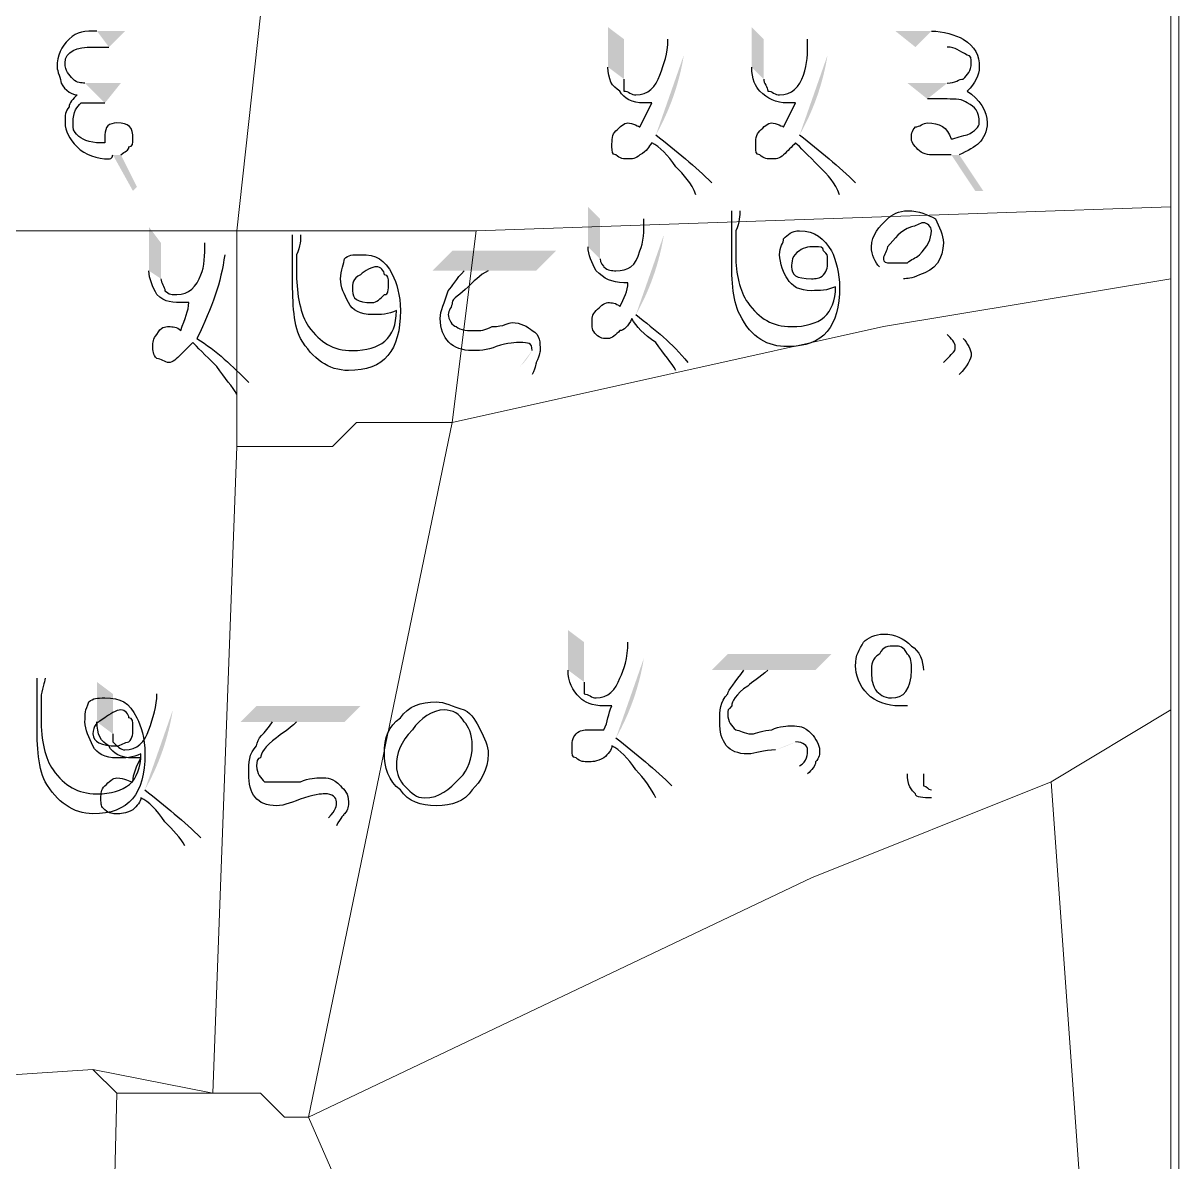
# Model space of a CAD drawing. Header units: metres. Extents: x 345912 to 349030, y 3061206 to 3061792.
# Drawn here: x 346955.16 to 346969.87, y 3061410.47 to 3061424.95 of the extents above; entities that cross this region are included whole.
import ezdxf

# ---------------------------------------------------------------- set-up
doc = ezdxf.new("R2010")
doc.units = ezdxf.units.M
doc.header["$MEASUREMENT"] = 0
doc.layers.add('PDF4_Geometry', color=7, linetype='Continuous')
doc.layers.add('PDF4_Solid Fills', color=7, linetype='Continuous')

msp = doc.modelspace()

# ---------------------------------------------------------------- hatches: boundary and pattern name
at = {"layer": 'PDF4_Solid Fills', "transparency": 33554559}
h = msp.add_hatch(color=256, dxfattribs=at)
h.paths.add_polyline_path([(346952.54669, 3061424.75004), (346952.80069, 3061424.54684)], flags=0)
h.paths.add_polyline_path([(346953.15629, 3061422.97204, 0.05915123), (346952.44509, 3061423.53084)], flags=0)
h.paths.add_polyline_path([(346953.15629, 3061422.97204), (346952.95309, 3061422.81964)], flags=0)
h.paths.add_polyline_path([(346951.83549, 3061424.39444), (346951.83549, 3061424.90244), (346951.98789, 3061424.75004), (346951.98789, 3061424.29284)], flags=0)
h.paths.add_polyline_path([(346954.37549, 3061424.75004), (346954.62949, 3061424.54684)], flags=0)
h.paths.add_polyline_path([(346954.93429, 3061422.97204), (346954.78189, 3061422.81964)], flags=0)
h.paths.add_polyline_path([(346953.66429, 3061424.39444), (346953.66429, 3061424.90244), (346953.81669, 3061424.75004), (346953.81669, 3061424.29284)], flags=0)
h.paths.add_polyline_path([(346956.25509, 3061424.64844), (346956.45829, 3061424.85164), (346956.10269, 3061424.85164)], flags=0)
h.paths.add_polyline_path([(346956.30589, 3061423.27684), (346956.55989, 3061422.81964), (346956.61069, 3061422.87044), (346956.40749, 3061423.27684)], flags=0)
h.paths.add_polyline_path([(346956.20429, 3061423.93724), (346956.40749, 3061424.19124), (346955.95029, 3061424.19124)], flags=0)
h = msp.add_hatch(color=256, dxfattribs=at)
h.paths.add_polyline_path([(346963.36707, 3061424.75004), (346963.57027, 3061424.54684)], flags=0)
h.paths.add_polyline_path([(346963.21467, 3061423.53084, 0.08894398), (346963.57027, 3061424.54684)], flags=0)
h.paths.add_polyline_path([(346963.92587, 3061422.92124), (346963.72267, 3061422.76884)], flags=0)
h.paths.add_polyline_path([(346962.60507, 3061424.39444), (346962.60507, 3061424.90244), (346962.80827, 3061424.75004), (346962.80827, 3061424.24204)], flags=0)
h.paths.add_polyline_path([(346965.14507, 3061424.75004), (346965.39907, 3061424.54684)], flags=0)
h.paths.add_polyline_path([(346965.04347, 3061423.53084, 0.08894398), (346965.39907, 3061424.54684)], flags=0)
h.paths.add_polyline_path([(346965.75467, 3061422.92124), (346965.55147, 3061422.76884)], flags=0)
h.paths.add_polyline_path([(346964.43387, 3061424.39444), (346964.43387, 3061424.90244), (346964.58627, 3061424.75004), (346964.58627, 3061424.24204)], flags=0)
h.paths.add_polyline_path([(346966.51667, 3061424.64844), (346966.26267, 3061424.85164), (346966.71987, 3061424.85164)], flags=0)
h.paths.add_polyline_path([(346967.07547, 3061423.27684), (346967.38027, 3061422.81964), (346967.27867, 3061422.81964), (346966.97387, 3061423.27684)], flags=0)
h.paths.add_polyline_path([(346966.66907, 3061423.98804), (346966.41507, 3061424.19124), (346966.92307, 3061424.19124)], flags=0)
h = msp.add_hatch(color=256, dxfattribs=at)
h.paths.add_polyline_path([(346963.06228, 3061422.46403), (346963.31628, 3061422.26083)], flags=0)
h.paths.add_polyline_path([(346962.96068, 3061421.24483, 0.08894398), (346963.31628, 3061422.26083)], flags=0)
h.paths.add_polyline_path([(346963.62108, 3061420.63523), (346963.46868, 3061420.53363)], flags=0)
h.paths.add_polyline_path([(346962.35108, 3061422.10843), (346962.35108, 3061422.61643), (346962.50348, 3061422.46403), (346962.50348, 3061421.95603)], flags=0)
h.paths.add_polyline_path([(346964.17988, 3061422.56563), (346964.28148, 3061422.56563)], flags=0)
h.paths.add_polyline_path([(346965.50068, 3061421.60043), (346965.50068, 3061421.60043)], flags=0)
h.paths.add_polyline_path([(346966.36428, 3061421.70203), (346967.12628, 3061420.94003)], flags=0)
h.paths.add_polyline_path([(346967.07548, 3061420.48283), (346966.87228, 3061420.63523)], flags=0)
h.paths.add_polyline_path([(346966.92308, 3061420.99083), (346966.05948, 3061421.85443)], flags=0)
h = msp.add_hatch(color=256, dxfattribs=at)
h.paths.add_polyline_path([(346957.47427, 3061422.15923), (346957.72827, 3061422.00683)], flags=0)
h.paths.add_polyline_path([(346958.03307, 3061420.38123), (346957.88067, 3061420.22883)], flags=0)
h.paths.add_polyline_path([(346956.76307, 3061421.80363), (346956.76307, 3061422.36243), (346956.91547, 3061422.15923), (346956.91547, 3061421.70203)], flags=0)
h.paths.add_polyline_path([(346958.59187, 3061422.26083), (346958.69347, 3061422.26083)], flags=0)
h.paths.add_polyline_path([(346959.91267, 3061421.29563), (346959.91267, 3061421.29563)], flags=0)
h.paths.add_polyline_path([(346960.77627, 3061421.80363), (346960.36987, 3061421.80363), (346960.62387, 3061422.05763), (346961.94467, 3061422.05763), (346961.69067, 3061421.80363), (346961.08107, 3061421.80363)], flags=0)
h.paths.add_polyline_path([(346961.63987, 3061420.48283), (346961.48747, 3061420.58443)], flags=0)
h.paths.add_polyline_path([(346961.48747, 3061420.58443, 0.07278312), (346961.63987, 3061420.78763)], flags=0)
h = msp.add_hatch(color=256, dxfattribs=at)
h.paths.add_polyline_path([(346962.85908, 3061417.07923), (346963.06228, 3061416.87603)], flags=0)
h.paths.add_polyline_path([(346962.70668, 3061415.86003, 0.08894398), (346963.06228, 3061416.87603)], flags=0)
h.paths.add_polyline_path([(346963.41788, 3061415.25043), (346963.21468, 3061415.09803)], flags=0)
h.paths.add_polyline_path([(346962.09708, 3061416.72363), (346962.09708, 3061417.23163), (346962.30028, 3061417.07923), (346962.30028, 3061416.57123)], flags=0)
h.paths.add_polyline_path([(346964.33228, 3061416.72363), (346963.92588, 3061416.72363), (346964.12908, 3061416.92683), (346965.44988, 3061416.92683), (346965.24668, 3061416.72363), (346964.63708, 3061416.72363)], flags=0)
h.paths.add_polyline_path([(346965.14508, 3061415.40283), (346965.04348, 3061415.50443)], flags=0)
h.paths.add_polyline_path([(346964.73868, 3061415.70763, 0.0320526), (346964.99268, 3061415.80923)], flags=0)
h.paths.add_polyline_path([(346966.61828, 3061416.72363), (346966.61828, 3061415.40283)], flags=0)
h.paths.add_polyline_path([(346966.71988, 3061415.19963), (346966.71988, 3061415.09803)], flags=0)
h = msp.add_hatch(color=256, dxfattribs=at)
h.paths.add_polyline_path([(346952.44508, 3061416.52042), (346952.64828, 3061416.31722)], flags=0)
h.paths.add_polyline_path([(346953.00388, 3061414.74242, 0.05915123), (346952.29268, 3061415.30122)], flags=0)
h.paths.add_polyline_path([(346953.00388, 3061414.74242), (346952.80068, 3061414.59002)], flags=0)
h.paths.add_polyline_path([(346951.68308, 3061416.16482), (346951.68308, 3061416.67282), (346951.83548, 3061416.52042), (346951.83548, 3061416.06322)], flags=0)
h.paths.add_polyline_path([(346954.22308, 3061416.52042), (346954.47708, 3061416.31722)], flags=0)
h.paths.add_polyline_path([(346954.78188, 3061414.74242), (346954.62948, 3061414.59002)], flags=0)
h.paths.add_polyline_path([(346953.51188, 3061416.16482), (346953.51188, 3061416.67282), (346953.66428, 3061416.52042), (346953.66428, 3061416.06322)], flags=0)
h.paths.add_polyline_path([(346955.34068, 3061416.62202), (346955.44228, 3061416.62202)], flags=0)
h.paths.add_polyline_path([(346956.66148, 3061415.65682), (346956.66148, 3061415.65682)], flags=0)
h = msp.add_hatch(color=256, dxfattribs=at)
h.paths.add_polyline_path([(346956.86468, 3061416.41884), (346957.06788, 3061416.21564)], flags=0)
h.paths.add_polyline_path([(346956.71228, 3061415.19964, 0.08894398), (346957.06788, 3061416.21564)], flags=0)
h.paths.add_polyline_path([(346957.42348, 3061414.59004), (346957.22028, 3061414.48844)], flags=0)
h.paths.add_polyline_path([(346956.10268, 3061416.06324), (346956.10268, 3061416.57124), (346956.30588, 3061416.41884), (346956.30588, 3061415.91084)], flags=0)
h.paths.add_polyline_path([(346958.33788, 3061416.06324), (346957.93148, 3061416.06324), (346958.13468, 3061416.26644), (346959.45548, 3061416.26644), (346959.25228, 3061416.06324), (346958.64268, 3061416.06324)], flags=0)
h.paths.add_polyline_path([(346959.15068, 3061414.74244), (346959.04908, 3061414.84404)], flags=0)

# ---------------------------------------------------------------- linework, layer by layer
at = {"layer": 'PDF4_Geometry', "lineweight": 13}
msp.add_lwpolyline([(346742.03148, 3061540.87883), (346969.86948, 3061540.87883), (346969.86948, 3061317.05403), (346742.03148, 3061317.05403)], close=True, dxfattribs=at)
at = {"layer": 'PDF4_Geometry', "lineweight": 9}
for points in [[(346958.18547, 3061425.05483), (346957.88068, 3061422.31164), (346950.87028, 3061422.31164), (346950.87028, 3061425.35963)], [(346958.18547, 3061425.05483), (346957.88068, 3061422.31164), (346950.87028, 3061422.31164), (346950.87028, 3061425.35963)], [(346969.76788, 3061422.61643), (346960.92867, 3061422.31164), (346960.01427, 3061422.31164), (346959.40468, 3061422.31164), (346959.09987, 3061422.31164), (346958.79508, 3061422.31164), (346957.88068, 3061422.31164), (346958.18547, 3061425.05483), (346969.76788, 3061425.05483)], [(346969.76788, 3061422.61643), (346960.92867, 3061422.31164), (346960.01427, 3061422.31164), (346959.40468, 3061422.31164), (346959.09987, 3061422.31164), (346958.79508, 3061422.31164), (346957.88068, 3061422.31164), (346958.18547, 3061425.05483), (346969.76788, 3061425.05483)], [(346969.76788, 3061421.70203), (346966.11028, 3061421.09243), (346960.62387, 3061419.87322), (346960.92867, 3061422.31164), (346969.76788, 3061422.61643)], [(346969.76788, 3061421.70203), (346966.11028, 3061421.09243), (346960.62387, 3061419.87322), (346960.92867, 3061422.31164), (346969.76788, 3061422.61643)], [(346957.88068, 3061419.56844), (346957.57587, 3061411.33884), (346956.05188, 3061411.64363), (346951.47987, 3061411.33884), (346950.87028, 3061411.03403), (346950.87028, 3061422.31164), (346957.88068, 3061422.31164)], [(346957.88068, 3061419.56844), (346957.57587, 3061411.33884), (346956.05188, 3061411.64363), (346951.47987, 3061411.33884), (346950.87028, 3061411.03403), (346950.87028, 3061422.31164), (346957.88068, 3061422.31164)], [(346960.62387, 3061419.87322), (346959.70948, 3061419.87322), (346959.40468, 3061419.87322), (346959.09987, 3061419.56844), (346958.79508, 3061419.56844), (346957.88068, 3061419.56844), (346957.88068, 3061422.31164), (346958.79508, 3061422.31164), (346959.09987, 3061422.31164), (346959.40468, 3061422.31164), (346960.01427, 3061422.31164), (346960.92867, 3061422.31164)], [(346960.62387, 3061419.87322), (346959.70948, 3061419.87322), (346959.40468, 3061419.87322), (346959.09987, 3061419.56844), (346958.79508, 3061419.56844), (346957.88068, 3061419.56844), (346957.88068, 3061422.31164), (346958.79508, 3061422.31164), (346959.09987, 3061422.31164), (346959.40468, 3061422.31164), (346960.01427, 3061422.31164), (346960.92867, 3061422.31164)], [(346969.76788, 3061416.21564), (346968.24387, 3061415.30124), (346965.19587, 3061414.08203), (346958.79508, 3061411.03403), (346960.62387, 3061419.87322), (346966.11028, 3061421.09243), (346969.76788, 3061421.70203)], [(346969.76788, 3061416.21564), (346968.24387, 3061415.30124), (346965.19587, 3061414.08203), (346958.79508, 3061411.03403), (346960.62387, 3061419.87322), (346966.11028, 3061421.09243), (346969.76788, 3061421.70203)], [(346958.79508, 3061411.03403), (346958.49028, 3061411.03403), (346958.18547, 3061411.33884), (346957.88068, 3061411.33884), (346957.57587, 3061411.33884), (346957.88068, 3061419.56844), (346958.79508, 3061419.56844), (346959.09987, 3061419.56844), (346959.40468, 3061419.87322), (346959.70948, 3061419.87322), (346960.62387, 3061419.87322)], [(346958.79508, 3061411.03403), (346958.49028, 3061411.03403), (346958.18547, 3061411.33884), (346957.88068, 3061411.33884), (346957.57587, 3061411.33884), (346957.88068, 3061419.56844), (346958.79508, 3061419.56844), (346959.09987, 3061419.56844), (346959.40468, 3061419.87322), (346959.70948, 3061419.87322), (346960.62387, 3061419.87322)], [(346969.76788, 3061407.07164), (346969.15827, 3061406.76683), (346968.85348, 3061406.76683), (346968.24387, 3061415.30124), (346969.76788, 3061416.21564)], [(346969.76788, 3061407.07164), (346969.15827, 3061406.76683), (346968.85348, 3061406.76683), (346968.24387, 3061415.30124), (346969.76788, 3061416.21564)], [(346968.85348, 3061406.76683), (346968.54867, 3061406.76683), (346960.92867, 3061406.15724), (346958.79508, 3061411.03403), (346965.19587, 3061414.08203), (346968.24387, 3061415.30124)], [(346968.85348, 3061406.76683), (346968.54867, 3061406.76683), (346960.92867, 3061406.15724), (346958.79508, 3061411.03403), (346965.19587, 3061414.08203), (346968.24387, 3061415.30124)], [(346956.05188, 3061398.84203), (346946.60308, 3061400.67083), (346948.73669, 3061406.46203), (346950.56547, 3061407.37643), (346951.47987, 3061411.33884), (346956.05188, 3061411.64363), (346956.35669, 3061411.33884)], [(346956.05188, 3061398.84203), (346946.60308, 3061400.67083), (346948.73669, 3061406.46203), (346950.56547, 3061407.37643), (346951.47987, 3061411.33884), (346956.05188, 3061411.64363), (346956.35669, 3061411.33884)], [(346957.57587, 3061411.33884), (346957.88068, 3061411.33884), (346958.18547, 3061411.33884), (346958.49028, 3061411.03403), (346958.79508, 3061411.03403), (346960.92867, 3061406.15724), (346959.09987, 3061398.23243), (346956.05188, 3061398.84203), (346956.35669, 3061411.33884)], [(346957.57587, 3061411.33884), (346957.88068, 3061411.33884), (346958.18547, 3061411.33884), (346958.49028, 3061411.03403), (346958.79508, 3061411.03403), (346960.92867, 3061406.15724), (346959.09987, 3061398.23243), (346956.05188, 3061398.84203), (346956.35669, 3061411.33884)]]:
    msp.add_lwpolyline(points, close=True, dxfattribs=at)
at = {"layer": 'PDF4_Geometry', "lineweight": 25}
for points in [[(346956.10269, 3061424.85164), (346955.95029, 3061424.85164), (346955.84869, 3061424.85164), (346955.74709, 3061424.75004)], [(346966.71987, 3061424.85164), (346966.87227, 3061424.85164), (346967.02467, 3061424.80084), (346967.12627, 3061424.75004)], [(346955.74709, 3061424.75004), (346955.64549, 3061424.64844), (346955.59469, 3061424.54684), (346955.59469, 3061424.39444)], [(346963.26547, 3061424.29284), (346963.31627, 3061424.44524), (346963.36707, 3061424.54684), (346963.36707, 3061424.75004)], [(346965.09427, 3061424.29284), (346965.14507, 3061424.44524), (346965.14507, 3061424.54684), (346965.14507, 3061424.75004)], [(346967.12627, 3061424.75004), (346967.27867, 3061424.64844), (346967.32947, 3061424.54684), (346967.32947, 3061424.39444)], [(346955.69629, 3061424.44524), (346955.69629, 3061424.59764), (346955.84869, 3061424.64844), (346956.05189, 3061424.64844)], [(346956.05189, 3061424.64844), (346956.10269, 3061424.64844), (346956.10269, 3061424.64844), (346956.15349, 3061424.64844)], [(346956.15349, 3061424.64844), (346956.20429, 3061424.64844), (346956.25509, 3061424.64844), (346956.25509, 3061424.64844)], [(346967.17707, 3061424.54684), (346967.07547, 3061424.59764), (346967.02467, 3061424.64844), (346966.92307, 3061424.64844)], [(346967.22787, 3061424.44524), (346967.22787, 3061424.49604), (346967.22787, 3061424.54684), (346967.17707, 3061424.54684)], [(346955.59469, 3061424.39444), (346955.59469, 3061424.34364), (346955.64549, 3061424.24204), (346955.64549, 3061424.19124)], [(346955.79789, 3061424.24204), (346955.74709, 3061424.29284), (346955.69629, 3061424.34364), (346955.69629, 3061424.44524)], [(346962.75747, 3061424.08964), (346962.65587, 3061424.14044), (346962.60507, 3061424.24204), (346962.60507, 3061424.39444)], [(346964.53547, 3061424.08964), (346964.48467, 3061424.14044), (346964.43387, 3061424.24204), (346964.43387, 3061424.39444)], [(346967.12627, 3061424.24204), (346967.17707, 3061424.29284), (346967.22787, 3061424.34364), (346967.22787, 3061424.44524)], [(346967.32947, 3061424.39444), (346967.32947, 3061424.29284), (346967.27867, 3061424.19124), (346967.17707, 3061424.08964)], [(346962.96067, 3061424.03884), (346963.11307, 3061424.03884), (346963.21467, 3061424.14044), (346963.26547, 3061424.29284)], [(346964.78947, 3061424.03884), (346964.94187, 3061424.03884), (346965.04347, 3061424.14044), (346965.09427, 3061424.29284)], [(346955.64549, 3061424.19124), (346955.69629, 3061424.08964), (346955.79789, 3061424.03884), (346955.84869, 3061424.03884)], [(346955.95029, 3061424.19124), (346955.89949, 3061424.19124), (346955.84869, 3061424.19124), (346955.79789, 3061424.24204)], [(346962.80827, 3061424.24204), (346962.80827, 3061424.19124), (346962.80827, 3061424.14044), (346962.80827, 3061424.08964)], [(346964.58627, 3061424.24204), (346964.58627, 3061424.19124), (346964.63707, 3061424.14044), (346964.63707, 3061424.08964)], [(346966.92307, 3061424.19124), (346967.02467, 3061424.19124), (346967.07547, 3061424.24204), (346967.12627, 3061424.24204)], [(346955.84869, 3061424.03884), (346955.79789, 3061423.98804), (346955.74709, 3061423.93724), (346955.74709, 3061423.88644)], [(346963.06227, 3061423.93724), (346962.90987, 3061423.93724), (346962.80827, 3061423.98804), (346962.75747, 3061424.08964)], [(346962.80827, 3061424.08964), (346962.85907, 3061424.08964), (346962.90987, 3061424.03884), (346962.96067, 3061424.03884)], [(346964.89107, 3061423.93724), (346964.73867, 3061423.93724), (346964.63707, 3061423.98804), (346964.53547, 3061424.08964)], [(346964.63707, 3061424.08964), (346964.68787, 3061424.08964), (346964.73867, 3061424.03884), (346964.78947, 3061424.03884)], [(346966.77067, 3061423.98804), (346966.71987, 3061423.98804), (346966.71987, 3061423.98804), (346966.66907, 3061423.98804)], [(346966.92307, 3061423.98804), (346966.87227, 3061423.98804), (346966.82147, 3061423.98804), (346966.77067, 3061423.98804)], [(346967.17707, 3061423.93724), (346967.12627, 3061423.98804), (346967.02467, 3061423.98804), (346966.92307, 3061423.98804)], [(346967.17707, 3061424.08964), (346967.32947, 3061423.98804), (346967.43107, 3061423.83564), (346967.43107, 3061423.68324)], [(346955.74709, 3061423.88644), (346955.69629, 3061423.83564), (346955.69629, 3061423.78484), (346955.69629, 3061423.68324)], [(346955.79789, 3061423.68324), (346955.79789, 3061423.83564), (346955.84869, 3061423.88644), (346955.89949, 3061423.93724)], [(346955.89949, 3061423.93724), (346955.95029, 3061423.93724), (346956.05189, 3061423.93724), (346956.20429, 3061423.93724)], [(346963.01147, 3061423.63244), (346963.06227, 3061423.73404), (346963.11307, 3061423.83564), (346963.16387, 3061423.93724)], [(346963.16387, 3061423.93724), (346963.11307, 3061423.93724), (346963.06227, 3061423.93724), (346963.06227, 3061423.93724)], [(346964.84027, 3061423.63244), (346964.89107, 3061423.73404), (346964.94187, 3061423.83564), (346964.99267, 3061423.93724)], [(346964.99267, 3061423.93724), (346964.94187, 3061423.93724), (346964.89107, 3061423.93724), (346964.89107, 3061423.93724)], [(346967.32947, 3061423.68324), (346967.32947, 3061423.83564), (346967.27867, 3061423.88644), (346967.17707, 3061423.93724)], [(346955.69629, 3061423.68324), (346955.69629, 3061423.58164), (346955.74709, 3061423.48004), (346955.84869, 3061423.37844)], [(346955.79789, 3061423.63244), (346955.79789, 3061423.63244), (346955.79789, 3061423.68324), (346955.79789, 3061423.68324)], [(346956.35669, 3061423.68324), (346956.25509, 3061423.68324), (346956.20429, 3061423.63244), (346956.20429, 3061423.53084)], [(346956.55989, 3061423.48004), (346956.55989, 3061423.63244), (346956.50909, 3061423.68324), (346956.35669, 3061423.68324)], [(346962.70667, 3061423.58164), (346962.75747, 3061423.63244), (346962.80827, 3061423.68324), (346962.85907, 3061423.68324)], [(346962.85907, 3061423.68324), (346962.90987, 3061423.68324), (346963.01147, 3061423.63244), (346963.01147, 3061423.63244)], [(346964.53547, 3061423.58164), (346964.58627, 3061423.63244), (346964.63707, 3061423.68324), (346964.68787, 3061423.68324)], [(346964.68787, 3061423.68324), (346964.73867, 3061423.68324), (346964.84027, 3061423.63244), (346964.84027, 3061423.63244)], [(346966.51667, 3061423.63244), (346966.56747, 3061423.63244), (346966.61827, 3061423.68324), (346966.66907, 3061423.68324)], [(346966.66907, 3061423.68324), (346966.82147, 3061423.68324), (346966.92307, 3061423.63244), (346966.97387, 3061423.48004)], [(346967.17707, 3061423.53084), (346967.27867, 3061423.58164), (346967.32947, 3061423.63244), (346967.32947, 3061423.68324)], [(346967.43107, 3061423.68324), (346967.43107, 3061423.58164), (346967.38027, 3061423.48004), (346967.32947, 3061423.42924)], [(346955.84869, 3061423.53084), (346955.84869, 3061423.53084), (346955.79789, 3061423.58164), (346955.79789, 3061423.63244)], [(346956.15349, 3061423.42924), (346956.00109, 3061423.42924), (346955.89949, 3061423.48004), (346955.84869, 3061423.53084)], [(346956.20429, 3061423.53084), (346956.20429, 3061423.48004), (346956.20429, 3061423.48004), (346956.20429, 3061423.48004)], [(346962.65587, 3061423.37844), (346962.65587, 3061423.48004), (346962.65587, 3061423.53084), (346962.70667, 3061423.58164)], [(346963.21467, 3061423.53084), (346963.46867, 3061423.32764), (346963.72267, 3061423.12444), (346963.92587, 3061422.92124)], [(346964.48467, 3061423.37844), (346964.48467, 3061423.48004), (346964.48467, 3061423.53084), (346964.53547, 3061423.58164)], [(346965.04347, 3061423.53084), (346965.29747, 3061423.32764), (346965.55147, 3061423.12444), (346965.75467, 3061422.92124)], [(346966.46587, 3061423.48004), (346966.46587, 3061423.53084), (346966.46587, 3061423.58164), (346966.51667, 3061423.63244)], [(346966.97387, 3061423.48004), (346967.02467, 3061423.48004), (346967.12627, 3061423.53084), (346967.17707, 3061423.53084)], [(346955.84869, 3061423.37844), (346955.95029, 3061423.27684), (346956.10269, 3061423.22604), (346956.25509, 3061423.22604)], [(346956.20429, 3061423.42924), (346956.20429, 3061423.42924), (346956.20429, 3061423.42924), (346956.15349, 3061423.42924)], [(346956.20429, 3061423.48004), (346956.20429, 3061423.48004), (346956.20429, 3061423.42924), (346956.20429, 3061423.42924)], [(346956.40749, 3061423.27684), (346956.45829, 3061423.32764), (346956.50909, 3061423.32764), (346956.50909, 3061423.37844)], [(346956.50909, 3061423.37844), (346956.55989, 3061423.37844), (346956.55989, 3061423.42924), (346956.55989, 3061423.48004)], [(346962.70667, 3061423.27684), (346962.65587, 3061423.27684), (346962.65587, 3061423.32764), (346962.65587, 3061423.37844)], [(346963.16387, 3061423.42924), (346963.11307, 3061423.37844), (346963.11307, 3061423.32764), (346963.01147, 3061423.27684)], [(346963.46867, 3061423.12444), (346963.36707, 3061423.27684), (346963.26547, 3061423.37844), (346963.16387, 3061423.42924)], [(346964.53547, 3061423.27684), (346964.48467, 3061423.27684), (346964.48467, 3061423.32764), (346964.48467, 3061423.37844)], [(346964.99267, 3061423.42924), (346964.94187, 3061423.37844), (346964.89107, 3061423.32764), (346964.84027, 3061423.27684)], [(346965.29747, 3061423.12444), (346965.14507, 3061423.27684), (346965.04347, 3061423.37844), (346964.99267, 3061423.42924)], [(346966.56747, 3061423.32764), (346966.51667, 3061423.37844), (346966.46587, 3061423.42924), (346966.46587, 3061423.48004)], [(346967.32947, 3061423.42924), (346967.27867, 3061423.37844), (346967.17707, 3061423.32764), (346967.07547, 3061423.27684)], [(346956.25509, 3061423.22604), (346956.25509, 3061423.22604), (346956.30589, 3061423.22604), (346956.30589, 3061423.27684)], [(346962.85907, 3061423.22604), (346962.80827, 3061423.22604), (346962.75747, 3061423.22604), (346962.70667, 3061423.27684)], [(346963.01147, 3061423.27684), (346962.96067, 3061423.22604), (346962.90987, 3061423.22604), (346962.85907, 3061423.22604)], [(346964.68787, 3061423.22604), (346964.63707, 3061423.22604), (346964.58627, 3061423.22604), (346964.53547, 3061423.27684)], [(346964.84027, 3061423.27684), (346964.78947, 3061423.22604), (346964.73867, 3061423.22604), (346964.68787, 3061423.22604)], [(346966.77067, 3061423.27684), (346966.71987, 3061423.27684), (346966.61827, 3061423.27684), (346966.56747, 3061423.32764)], [(346966.97387, 3061423.27684), (346966.92307, 3061423.27684), (346966.87227, 3061423.27684), (346966.77067, 3061423.27684)], [(346963.72267, 3061422.76884), (346963.67187, 3061422.92124), (346963.57027, 3061423.02284), (346963.46867, 3061423.12444)], [(346965.55147, 3061422.76884), (346965.50067, 3061422.92124), (346965.39907, 3061423.02284), (346965.29747, 3061423.12444)], [(346964.17988, 3061422.05763), (346964.17988, 3061422.21003), (346964.17988, 3061422.36243), (346964.17988, 3061422.56563)], [(346964.28148, 3061422.56563), (346964.28148, 3061422.51483), (346964.28148, 3061422.41323), (346964.23068, 3061422.31163)], [(346966.16108, 3061422.46403), (346966.21188, 3061422.51483), (346966.31348, 3061422.56563), (346966.41508, 3061422.56563)], [(346966.41508, 3061422.56563), (346966.56748, 3061422.56563), (346966.66908, 3061422.51483), (346966.77068, 3061422.46403)], [(346963.01148, 3061422.05763), (346963.06228, 3061422.15923), (346963.06228, 3061422.31163), (346963.06228, 3061422.46403)], [(346965.95788, 3061422.10843), (346965.95788, 3061422.26083), (346966.05948, 3061422.36243), (346966.16108, 3061422.46403)], [(346966.46588, 3061422.36243), (346966.31348, 3061422.31163), (346966.26268, 3061422.21003), (346966.16108, 3061422.10843)], [(346966.61828, 3061422.41323), (346966.56748, 3061422.41323), (346966.51668, 3061422.36243), (346966.46588, 3061422.36243)], [(346966.71988, 3061422.31163), (346966.71988, 3061422.36243), (346966.66908, 3061422.41323), (346966.61828, 3061422.41323)], [(346966.77068, 3061422.46403), (346966.82148, 3061422.36243), (346966.87228, 3061422.26083), (346966.87228, 3061422.15923)], [(346958.59187, 3061421.75283), (346958.59187, 3061421.90523), (346958.59187, 3061422.05763), (346958.59187, 3061422.26083)], [(346958.69347, 3061422.26083), (346958.69347, 3061422.21003), (346958.69347, 3061422.10843), (346958.64267, 3061422.00683)], [(346964.23068, 3061422.31163), (346964.23068, 3061422.15923), (346964.23068, 3061422.10843), (346964.23068, 3061422.00683)], [(346964.78948, 3061422.00683), (346964.78948, 3061422.10843), (346964.84028, 3061422.15923), (346964.84028, 3061422.21003)], [(346964.84028, 3061422.21003), (346964.89108, 3061422.26083), (346964.94188, 3061422.31163), (346965.04348, 3061422.31163)], [(346965.04348, 3061422.31163), (346965.24668, 3061422.31163), (346965.34828, 3061422.21003), (346965.44988, 3061422.05763)], [(346966.56748, 3061422.00683), (346966.66908, 3061422.10843), (346966.71988, 3061422.21003), (346966.71988, 3061422.31163)], [(346957.42347, 3061421.75283), (346957.47427, 3061421.85443), (346957.47427, 3061422.00683), (346957.47427, 3061422.15923)], [(346962.45268, 3061421.80363), (346962.40188, 3061421.90523), (346962.35108, 3061422.00683), (346962.35108, 3061422.10843)], [(346962.70668, 3061421.80363), (346962.85908, 3061421.80363), (346962.96068, 3061421.85443), (346963.01148, 3061422.05763)], [(346964.28148, 3061421.24483), (346964.17988, 3061421.44803), (346964.17988, 3061421.70203), (346964.17988, 3061422.05763)], [(346965.04348, 3061422.05763), (346964.94188, 3061422.00683), (346964.94188, 3061421.90523), (346964.94188, 3061421.85443)], [(346965.24668, 3061422.10843), (346965.19588, 3061422.10843), (346965.09428, 3061422.10843), (346965.04348, 3061422.05763)], [(346965.34828, 3061422.05763), (346965.34828, 3061422.10843), (346965.29748, 3061422.10843), (346965.24668, 3061422.10843)], [(346965.39908, 3061421.95603), (346965.39908, 3061422.00683), (346965.39908, 3061422.00683), (346965.34828, 3061422.05763)], [(346965.44988, 3061422.05763), (346965.50068, 3061421.95603), (346965.55148, 3061421.75283), (346965.55148, 3061421.60043)], [(346966.05948, 3061421.85443), (346966.00868, 3061421.90523), (346965.95788, 3061422.00683), (346965.95788, 3061422.10843)], [(346966.16108, 3061422.10843), (346966.16108, 3061422.05763), (346966.11028, 3061422.00683), (346966.11028, 3061421.95603)], [(346966.87228, 3061422.15923), (346966.87228, 3061421.95603), (346966.77068, 3061421.80363), (346966.56748, 3061421.75283)], [(346957.72827, 3061422.00683), (346957.67747, 3061421.65123), (346957.57587, 3061421.34643), (346957.37267, 3061420.94003)], [(346958.64267, 3061422.00683), (346958.64267, 3061421.90523), (346958.64267, 3061421.80363), (346958.64267, 3061421.75283)], [(346959.20147, 3061421.70203), (346959.20147, 3061421.80363), (346959.25227, 3061421.90523), (346959.25227, 3061421.95603)], [(346959.25227, 3061421.95603), (346959.30307, 3061422.00683), (346959.35387, 3061422.00683), (346959.45547, 3061422.00683)], [(346959.45547, 3061422.00683), (346959.65867, 3061422.00683), (346959.76027, 3061421.95603), (346959.86187, 3061421.75283)], [(346962.50348, 3061421.95603), (346962.50348, 3061421.90523), (346962.55428, 3061421.85443), (346962.55428, 3061421.85443)], [(346964.23068, 3061422.00683), (346964.23068, 3061421.75283), (346964.28148, 3061421.54963), (346964.38308, 3061421.39723)], [(346964.89108, 3061421.70203), (346964.84028, 3061421.75283), (346964.78948, 3061421.90523), (346964.78948, 3061422.00683)], [(346965.34828, 3061421.75283), (346965.39908, 3061421.80363), (346965.39908, 3061421.85443), (346965.39908, 3061421.95603)], [(346966.11028, 3061421.95603), (346966.11028, 3061421.95603), (346966.11028, 3061421.90523), (346966.16108, 3061421.90523)], [(346966.16108, 3061421.90523), (346966.16108, 3061421.90523), (346966.21188, 3061421.90523), (346966.26268, 3061421.90523)], [(346966.26268, 3061421.90523), (346966.31348, 3061421.90523), (346966.36428, 3061421.90523), (346966.41508, 3061421.90523)], [(346966.41508, 3061421.90523), (346966.46588, 3061421.95603), (346966.51668, 3061421.95603), (346966.56748, 3061422.00683)], [(346956.86467, 3061421.49883), (346956.81387, 3061421.60043), (346956.76307, 3061421.70203), (346956.76307, 3061421.80363)], [(346957.11867, 3061421.49883), (346957.27107, 3061421.49883), (346957.37267, 3061421.60043), (346957.42347, 3061421.75283)], [(346958.69347, 3061420.94003), (346958.59187, 3061421.14323), (346958.59187, 3061421.44803), (346958.59187, 3061421.75283)], [(346958.64267, 3061421.75283), (346958.64267, 3061421.49883), (346958.69347, 3061421.24483), (346958.79507, 3061421.09243)], [(346959.45547, 3061421.75283), (346959.35387, 3061421.70203), (346959.35387, 3061421.65123), (346959.35387, 3061421.54963)], [(346959.65867, 3061421.85443), (346959.60787, 3061421.85443), (346959.50627, 3061421.80363), (346959.45547, 3061421.75283)], [(346959.76027, 3061421.75283), (346959.76027, 3061421.80363), (346959.70947, 3061421.85443), (346959.65867, 3061421.85443)], [(346959.81107, 3061421.65123), (346959.81107, 3061421.70203), (346959.81107, 3061421.75283), (346959.76027, 3061421.75283)], [(346959.86187, 3061421.75283), (346959.91267, 3061421.65123), (346959.96347, 3061421.49883), (346959.96347, 3061421.29563)], [(346960.57307, 3061421.54963), (346960.62387, 3061421.60043), (346960.67467, 3061421.70203), (346960.77627, 3061421.80363)], [(346961.08107, 3061421.80363), (346960.97947, 3061421.75283), (346960.87787, 3061421.65123), (346960.82707, 3061421.60043)], [(346962.80828, 3061421.65123), (346962.65588, 3061421.65123), (346962.55428, 3061421.70203), (346962.45268, 3061421.80363)], [(346962.55428, 3061421.85443), (346962.60508, 3061421.80363), (346962.65588, 3061421.80363), (346962.70668, 3061421.80363)], [(346964.94188, 3061421.85443), (346964.94188, 3061421.75283), (346964.99268, 3061421.70203), (346965.19588, 3061421.70203)], [(346965.19588, 3061421.70203), (346965.24668, 3061421.70203), (346965.29748, 3061421.70203), (346965.34828, 3061421.75283)], [(346966.56748, 3061421.75283), (346966.46588, 3061421.70203), (346966.41508, 3061421.70203), (346966.36428, 3061421.70203)], [(346956.91547, 3061421.70203), (346956.91547, 3061421.65123), (346956.96627, 3061421.60043), (346956.96627, 3061421.54963)], [(346959.30307, 3061421.39723), (346959.25227, 3061421.49883), (346959.20147, 3061421.60043), (346959.20147, 3061421.70203)], [(346959.76027, 3061421.49883), (346959.81107, 3061421.49883), (346959.81107, 3061421.54963), (346959.81107, 3061421.65123)], [(346960.82707, 3061421.60043), (346960.72547, 3061421.49883), (346960.62387, 3061421.44803), (346960.62387, 3061421.39723)], [(346962.75748, 3061421.34643), (346962.80828, 3061421.44803), (346962.85908, 3061421.54963), (346962.85908, 3061421.65123)], [(346962.85908, 3061421.65123), (346962.85908, 3061421.65123), (346962.80828, 3061421.65123), (346962.80828, 3061421.65123)], [(346965.19588, 3061421.54963), (346965.04348, 3061421.54963), (346964.94188, 3061421.60043), (346964.89108, 3061421.70203)], [(346965.55148, 3061421.60043), (346965.55148, 3061421.09243), (346965.34828, 3061420.83843), (346964.89108, 3061420.83843)], [(346964.94188, 3061421.09243), (346965.29748, 3061421.09243), (346965.50068, 3061421.24483), (346965.50068, 3061421.60043)], [(346965.50068, 3061421.60043), (346965.39908, 3061421.54963), (346965.29748, 3061421.54963), (346965.19588, 3061421.54963)], [(346957.22027, 3061421.39723), (346957.06787, 3061421.39723), (346956.96627, 3061421.39723), (346956.86467, 3061421.49883)], [(346956.96627, 3061421.54963), (346957.01707, 3061421.49883), (346957.06787, 3061421.49883), (346957.11867, 3061421.49883)], [(346959.35387, 3061421.54963), (346959.35387, 3061421.44803), (346959.40467, 3061421.39723), (346959.60787, 3061421.39723)], [(346959.60787, 3061421.39723), (346959.65867, 3061421.39723), (346959.70947, 3061421.44803), (346959.76027, 3061421.49883)], [(346960.47147, 3061421.19403), (346960.47147, 3061421.29563), (346960.52227, 3061421.39723), (346960.57307, 3061421.54963)], [(346957.16947, 3061421.04163), (346957.22027, 3061421.19403), (346957.27107, 3061421.29563), (346957.27107, 3061421.39723)], [(346957.27107, 3061421.39723), (346957.27107, 3061421.39723), (346957.22027, 3061421.39723), (346957.22027, 3061421.39723)], [(346959.60787, 3061421.24483), (346959.45547, 3061421.24483), (346959.35387, 3061421.29563), (346959.30307, 3061421.39723)], [(346960.62387, 3061421.39723), (346960.62387, 3061421.34643), (346960.57307, 3061421.29563), (346960.57307, 3061421.24483)], [(346962.45268, 3061421.29563), (346962.50348, 3061421.34643), (346962.55428, 3061421.39723), (346962.60508, 3061421.39723)], [(346962.60508, 3061421.39723), (346962.65588, 3061421.39723), (346962.70668, 3061421.39723), (346962.75748, 3061421.34643)], [(346964.38308, 3061421.39723), (346964.53548, 3061421.19403), (346964.68788, 3061421.09243), (346964.94188, 3061421.09243)], [(346959.96347, 3061421.29563), (346959.96347, 3061420.78763), (346959.76027, 3061420.53363), (346959.30307, 3061420.53363)], [(346959.35387, 3061420.78763), (346959.70947, 3061420.78763), (346959.91267, 3061420.94003), (346959.91267, 3061421.29563)], [(346959.91267, 3061421.29563), (346959.81107, 3061421.24483), (346959.70947, 3061421.24483), (346959.60787, 3061421.24483)], [(346960.87787, 3061420.78763), (346960.62387, 3061420.78763), (346960.47147, 3061420.94003), (346960.47147, 3061421.19403)], [(346960.57307, 3061421.24483), (346960.57307, 3061421.19403), (346960.62387, 3061421.09243), (346960.67467, 3061421.09243)], [(346962.40188, 3061421.14323), (346962.40188, 3061421.19403), (346962.40188, 3061421.24483), (346962.45268, 3061421.29563)], [(346962.90988, 3061421.19403), (346962.85908, 3061421.09243), (346962.80828, 3061421.04163), (346962.75748, 3061421.04163)], [(346963.21468, 3061420.88923), (346963.06228, 3061420.99083), (346962.96068, 3061421.09243), (346962.90988, 3061421.19403)], [(346962.96068, 3061421.24483), (346963.21468, 3061421.04163), (346963.41788, 3061420.88923), (346963.62108, 3061420.63523)], [(346964.89108, 3061420.83843), (346964.63708, 3061420.83843), (346964.43388, 3061420.94003), (346964.28148, 3061421.24483)], [(346956.86467, 3061420.99083), (346956.91547, 3061421.09243), (346956.96627, 3061421.09243), (346957.01707, 3061421.09243)], [(346957.01707, 3061421.09243), (346957.06787, 3061421.09243), (346957.11867, 3061421.09243), (346957.16947, 3061421.04163)], [(346958.79507, 3061421.09243), (346958.94747, 3061420.88923), (346959.09987, 3061420.78763), (346959.35387, 3061420.78763)], [(346960.67467, 3061421.09243), (346960.72547, 3061421.04163), (346960.82707, 3061421.04163), (346960.92867, 3061421.04163)], [(346960.92867, 3061421.04163), (346960.97947, 3061421.04163), (346961.03027, 3061421.04163), (346961.13187, 3061421.09243)], [(346961.13187, 3061421.09243), (346961.28427, 3061421.09243), (346961.33507, 3061421.14323), (346961.38587, 3061421.14323)], [(346961.38587, 3061421.14323), (346961.48747, 3061421.14323), (346961.58907, 3061421.09243), (346961.63987, 3061421.04163)], [(346961.63987, 3061421.04163), (346961.74147, 3061420.99083), (346961.74147, 3061420.88923), (346961.74147, 3061420.78763)], [(346962.45268, 3061420.99083), (346962.40188, 3061421.04163), (346962.40188, 3061421.09243), (346962.40188, 3061421.14323)], [(346962.75748, 3061421.04163), (346962.70668, 3061420.99083), (346962.65588, 3061420.94003), (346962.60508, 3061420.94003)], [(346956.81387, 3061420.83843), (346956.81387, 3061420.88923), (346956.81387, 3061420.94003), (346956.86467, 3061420.99083)], [(346957.32187, 3061420.88923), (346957.27107, 3061420.83843), (346957.22027, 3061420.78763), (346957.16947, 3061420.73683)], [(346957.62667, 3061420.58443), (346957.47427, 3061420.73683), (346957.37267, 3061420.83843), (346957.32187, 3061420.88923)], [(346957.37267, 3061420.94003), (346957.62667, 3061420.78763), (346957.82987, 3061420.58443), (346958.03307, 3061420.38123)], [(346959.30307, 3061420.53363), (346959.04907, 3061420.53363), (346958.84587, 3061420.68603), (346958.69347, 3061420.94003)], [(346961.48747, 3061420.88923), (346961.43667, 3061420.88923), (346961.33507, 3061420.88923), (346961.18267, 3061420.83843)], [(346961.63987, 3061420.78763), (346961.63987, 3061420.88923), (346961.58907, 3061420.88923), (346961.48747, 3061420.88923)], [(346962.60508, 3061420.94003), (346962.55428, 3061420.94003), (346962.50348, 3061420.94003), (346962.45268, 3061420.99083)], [(346963.46868, 3061420.53363), (346963.41788, 3061420.63523), (346963.31628, 3061420.73683), (346963.21468, 3061420.88923)], [(346967.02468, 3061420.83843), (346967.02468, 3061420.88923), (346966.97388, 3061420.94003), (346966.92308, 3061420.99083)], [(346967.12628, 3061420.94003), (346967.17708, 3061420.88923), (346967.22788, 3061420.78763), (346967.22788, 3061420.73683)], [(346956.86467, 3061420.68603), (346956.81387, 3061420.73683), (346956.81387, 3061420.78763), (346956.81387, 3061420.83843)], [(346957.16947, 3061420.73683), (346957.11867, 3061420.68603), (346957.06787, 3061420.63523), (346957.01707, 3061420.63523)], [(346961.18267, 3061420.83843), (346961.08107, 3061420.78763), (346960.92867, 3061420.78763), (346960.87787, 3061420.78763)], [(346961.74147, 3061420.78763), (346961.74147, 3061420.78763), (346961.74147, 3061420.73683), (346961.69067, 3061420.63523)], [(346966.87228, 3061420.63523), (346966.87228, 3061420.63523), (346966.92308, 3061420.68603), (346966.97388, 3061420.73683)], [(346966.97388, 3061420.73683), (346967.02468, 3061420.78763), (346967.02468, 3061420.78763), (346967.02468, 3061420.83843)], [(346967.22788, 3061420.73683), (346967.22788, 3061420.68603), (346967.17708, 3061420.58443), (346967.07548, 3061420.48283)], [(346957.01707, 3061420.63523), (346956.96627, 3061420.63523), (346956.91547, 3061420.68603), (346956.86467, 3061420.68603)], [(346957.88067, 3061420.22883), (346957.82987, 3061420.33043), (346957.72827, 3061420.43203), (346957.62667, 3061420.58443)], [(346961.69067, 3061420.63523), (346961.69067, 3061420.63523), (346961.69067, 3061420.58443), (346961.63987, 3061420.48283)], [(346962.75748, 3061416.62203), (346962.80828, 3061416.72363), (346962.85908, 3061416.87603), (346962.85908, 3061417.07923)], [(346965.75468, 3061416.77443), (346965.75468, 3061416.92683), (346965.80548, 3061416.97763), (346965.85628, 3061417.07923)], [(346965.85628, 3061417.07923), (346965.90708, 3061417.13003), (346966.00868, 3061417.18083), (346966.11028, 3061417.18083)], [(346966.11028, 3061417.18083), (346966.26268, 3061417.18083), (346966.36428, 3061417.13003), (346966.46588, 3061417.02843)], [(346966.05948, 3061416.92683), (346965.95788, 3061416.87603), (346965.95788, 3061416.77443), (346965.95788, 3061416.72363)], [(346966.26268, 3061417.02843), (346966.16108, 3061417.02843), (346966.11028, 3061417.02843), (346966.05948, 3061416.92683)], [(346966.41508, 3061416.92683), (346966.36428, 3061417.02843), (346966.31348, 3061417.02843), (346966.26268, 3061417.02843)], [(346966.46588, 3061416.72363), (346966.46588, 3061416.82523), (346966.46588, 3061416.87603), (346966.41508, 3061416.92683)], [(346966.46588, 3061417.02843), (346966.56748, 3061416.97763), (346966.61828, 3061416.82523), (346966.61828, 3061416.72363)], [(346965.90708, 3061416.41883), (346965.80548, 3061416.52043), (346965.75468, 3061416.67283), (346965.75468, 3061416.77443)], [(346955.34068, 3061416.11402), (346955.34068, 3061416.26642), (346955.34068, 3061416.41882), (346955.34068, 3061416.62202)], [(346955.44228, 3061416.62202), (346955.44228, 3061416.57122), (346955.39148, 3061416.46962), (346955.39148, 3061416.36802)], [(346962.24948, 3061416.36803), (346962.14788, 3061416.46963), (346962.09708, 3061416.57123), (346962.09708, 3061416.72363)], [(346962.45268, 3061416.36803), (346962.60508, 3061416.36803), (346962.70668, 3061416.46963), (346962.75748, 3061416.62203)], [(346964.12908, 3061416.41883), (346964.12908, 3061416.46963), (346964.23068, 3061416.57123), (346964.33228, 3061416.72363)], [(346964.63708, 3061416.72363), (346964.53548, 3061416.62203), (346964.43388, 3061416.57123), (346964.38308, 3061416.52043)], [(346965.95788, 3061416.72363), (346965.95788, 3061416.62203), (346965.95788, 3061416.57123), (346966.00868, 3061416.46963)], [(346966.21188, 3061416.36803), (346966.36428, 3061416.36803), (346966.46588, 3061416.46963), (346966.46588, 3061416.72363)], [(346962.30028, 3061416.57123), (346962.30028, 3061416.52043), (346962.30028, 3061416.46963), (346962.30028, 3061416.41883)], [(346964.38308, 3061416.52043), (346964.23068, 3061416.41883), (346964.17988, 3061416.31723), (346964.17988, 3061416.26643)], [(346966.00868, 3061416.46963), (346966.05948, 3061416.41883), (346966.11028, 3061416.36803), (346966.21188, 3061416.36803)], [(346955.39148, 3061416.36802), (346955.39148, 3061416.26642), (346955.39148, 3061416.16482), (346955.39148, 3061416.11402)], [(346955.95028, 3061416.06322), (346955.95028, 3061416.16482), (346955.95028, 3061416.21562), (346956.00108, 3061416.31722)], [(346956.00108, 3061416.31722), (346956.05188, 3061416.36802), (346956.10268, 3061416.36802), (346956.20428, 3061416.36802)], [(346956.20428, 3061416.36802), (346956.40748, 3061416.36802), (346956.50908, 3061416.31722), (346956.61068, 3061416.11402)], [(346956.76308, 3061415.96164), (346956.81388, 3061416.11404), (346956.86468, 3061416.26644), (346956.86468, 3061416.41884)], [(346959.96348, 3061416.11404), (346960.06508, 3061416.26644), (346960.21748, 3061416.31724), (346960.42068, 3061416.31724)], [(346960.42068, 3061416.31724), (346960.52228, 3061416.31724), (346960.62388, 3061416.26644), (346960.77628, 3061416.21564)], [(346962.55428, 3061416.26643), (346962.40188, 3061416.26643), (346962.30028, 3061416.31723), (346962.24948, 3061416.36803)], [(346962.30028, 3061416.41883), (346962.35108, 3061416.41883), (346962.40188, 3061416.36803), (346962.45268, 3061416.36803)], [(346964.02748, 3061416.06323), (346964.02748, 3061416.21563), (346964.02748, 3061416.31723), (346964.12908, 3061416.41883)], [(346966.31348, 3061416.26643), (346966.16108, 3061416.26643), (346966.00868, 3061416.31723), (346965.90708, 3061416.41883)], [(346956.40748, 3061416.21562), (346956.35668, 3061416.21562), (346956.25508, 3061416.16482), (346956.20428, 3061416.11402)], [(346956.50908, 3061416.11402), (346956.50908, 3061416.16482), (346956.45828, 3061416.21562), (346956.40748, 3061416.21562)], [(346960.52228, 3061416.21564), (346960.36988, 3061416.21564), (346960.21748, 3061416.11404), (346960.11588, 3061415.96164)], [(346960.77628, 3061416.06324), (346960.72548, 3061416.16484), (346960.62388, 3061416.21564), (346960.52228, 3061416.21564)], [(346960.77628, 3061416.21564), (346960.87788, 3061416.16484), (346960.92868, 3061416.06324), (346960.97948, 3061415.96164)], [(346962.55428, 3061415.96163), (346962.60508, 3061416.06323), (346962.60508, 3061416.16483), (346962.65588, 3061416.26643)], [(346962.65588, 3061416.26643), (346962.60508, 3061416.26643), (346962.60508, 3061416.26643), (346962.55428, 3061416.26643)], [(346964.17988, 3061416.26643), (346964.12908, 3061416.21563), (346964.12908, 3061416.21563), (346964.12908, 3061416.16483)], [(346964.12908, 3061416.16483), (346964.12908, 3061416.06323), (346964.17988, 3061416.01243), (346964.23068, 3061415.96163)], [(346966.41508, 3061416.26643), (346966.36428, 3061416.26643), (346966.31348, 3061416.26643), (346966.31348, 3061416.26643)], [(346955.44228, 3061415.30122), (346955.34068, 3061415.50442), (346955.34068, 3061415.80922), (346955.34068, 3061416.11402)], [(346955.39148, 3061416.11402), (346955.39148, 3061415.80922), (346955.44228, 3061415.60602), (346955.54388, 3061415.45362)], [(346956.05188, 3061415.75842), (346956.00108, 3061415.86002), (346955.95028, 3061415.96162), (346955.95028, 3061416.06322)], [(346956.20428, 3061416.11402), (346956.10268, 3061416.06322), (346956.05188, 3061416.01242), (346956.05188, 3061415.91082)], [(346956.25508, 3061415.75844), (346956.15348, 3061415.80924), (346956.10268, 3061415.91084), (346956.10268, 3061416.06324)], [(346956.55988, 3061416.01242), (346956.55988, 3061416.06322), (346956.55988, 3061416.11402), (346956.50908, 3061416.11402)], [(346956.50908, 3061415.80922), (346956.55988, 3061415.86002), (346956.55988, 3061415.91082), (346956.55988, 3061416.01242)], [(346956.61068, 3061416.11402), (346956.66148, 3061416.01242), (346956.71228, 3061415.86002), (346956.71228, 3061415.65682)], [(346958.13468, 3061415.75844), (346958.13468, 3061415.86004), (346958.23628, 3061415.91084), (346958.33788, 3061416.06324)], [(346958.64268, 3061416.06324), (346958.54108, 3061415.96164), (346958.43948, 3061415.91084), (346958.38868, 3061415.86004)], [(346959.76028, 3061415.65684), (346959.76028, 3061415.86004), (346959.81108, 3061416.01244), (346959.96348, 3061416.11404)], [(346960.87788, 3061415.75844), (346960.87788, 3061415.91084), (346960.82708, 3061416.01244), (346960.77628, 3061416.06324)], [(346964.38308, 3061415.65683), (346964.12908, 3061415.65683), (346964.02748, 3061415.80923), (346964.02748, 3061416.06323)], [(346964.68788, 3061415.96163), (346964.78948, 3061416.01243), (346964.89108, 3061416.01243), (346964.94188, 3061416.01243)], [(346964.94188, 3061416.01243), (346965.04348, 3061416.01243), (346965.09428, 3061416.01243), (346965.19588, 3061415.91083)], [(346956.05188, 3061415.91082), (346956.05188, 3061415.80922), (346956.15348, 3061415.75842), (346956.35668, 3061415.75842)], [(346956.30588, 3061415.91084), (346956.30588, 3061415.86004), (346956.30588, 3061415.80924), (346956.30588, 3061415.80924)], [(346956.45828, 3061415.70764), (346956.61068, 3061415.70764), (346956.71228, 3061415.80924), (346956.76308, 3061415.96164)], [(346960.11588, 3061415.96164), (346959.96348, 3061415.80924), (346959.91268, 3061415.65684), (346959.91268, 3061415.50444)], [(346960.97948, 3061415.96164), (346961.03028, 3061415.86004), (346961.08108, 3061415.75844), (346961.08108, 3061415.65684)], [(346962.14788, 3061415.70763), (346962.14788, 3061415.80923), (346962.14788, 3061415.86003), (346962.19868, 3061415.91083)], [(346962.19868, 3061415.91083), (346962.24948, 3061415.96163), (346962.30028, 3061415.96163), (346962.35108, 3061415.96163)], [(346962.35108, 3061415.96163), (346962.45268, 3061415.96163), (346962.50348, 3061415.96163), (346962.55428, 3061415.96163)], [(346964.23068, 3061415.96163), (346964.28148, 3061415.96163), (346964.33228, 3061415.91083), (346964.43388, 3061415.91083)], [(346964.43388, 3061415.91083), (346964.48468, 3061415.91083), (346964.58628, 3061415.96163), (346964.68788, 3061415.96163)], [(346965.19588, 3061415.91083), (346965.24668, 3061415.86003), (346965.29748, 3061415.75843), (346965.29748, 3061415.70763)], [(346956.35668, 3061415.60602), (346956.20428, 3061415.60602), (346956.10268, 3061415.65682), (346956.05188, 3061415.75842)], [(346956.55988, 3061415.60604), (346956.40748, 3061415.60604), (346956.30588, 3061415.65684), (346956.25508, 3061415.75844)], [(346956.30588, 3061415.80924), (346956.35668, 3061415.75844), (346956.40748, 3061415.70764), (346956.45828, 3061415.70764)], [(346956.35668, 3061415.75842), (346956.40748, 3061415.75842), (346956.45828, 3061415.80922), (346956.50908, 3061415.80922)], [(346958.03308, 3061415.40284), (346958.03308, 3061415.55524), (346958.03308, 3061415.65684), (346958.13468, 3061415.75844)], [(346958.38868, 3061415.86004), (346958.23628, 3061415.75844), (346958.18548, 3061415.65684), (346958.18548, 3061415.60604)], [(346960.72548, 3061415.35204), (346960.82708, 3061415.45364), (346960.87788, 3061415.60604), (346960.87788, 3061415.75844)], [(346962.65588, 3061415.75843), (346962.65588, 3061415.70763), (346962.60508, 3061415.65683), (346962.55428, 3061415.60603)], [(346962.96068, 3061415.45363), (346962.85908, 3061415.60603), (346962.75748, 3061415.70763), (346962.65588, 3061415.75843)], [(346962.70668, 3061415.86003), (346962.96068, 3061415.65683), (346963.21468, 3061415.45363), (346963.41788, 3061415.25043)], [(346965.14508, 3061415.70763), (346965.14508, 3061415.75843), (346965.09428, 3061415.80923), (346964.99268, 3061415.80923)], [(346956.71228, 3061415.65682), (346956.71228, 3061415.14882), (346956.50908, 3061414.89482), (346956.05188, 3061414.89482)], [(346956.10268, 3061415.14882), (346956.45828, 3061415.14882), (346956.66148, 3061415.30122), (346956.66148, 3061415.65682)], [(346956.66148, 3061415.65682), (346956.55988, 3061415.60602), (346956.45828, 3061415.60602), (346956.35668, 3061415.60602)], [(346956.55988, 3061415.30124), (346956.55988, 3061415.40284), (346956.61068, 3061415.50444), (346956.66148, 3061415.60604)], [(346956.66148, 3061415.60604), (346956.61068, 3061415.60604), (346956.61068, 3061415.60604), (346956.55988, 3061415.60604)], [(346958.18548, 3061415.60604), (346958.13468, 3061415.60604), (346958.13468, 3061415.55524), (346958.13468, 3061415.50444)], [(346959.96348, 3061415.19964), (346959.81108, 3061415.30124), (346959.76028, 3061415.50444), (346959.76028, 3061415.65684)], [(346961.08108, 3061415.65684), (346961.08108, 3061415.45364), (346960.97948, 3061415.30124), (346960.87788, 3061415.19964)], [(346962.19868, 3061415.60603), (346962.14788, 3061415.60603), (346962.14788, 3061415.65683), (346962.14788, 3061415.70763)], [(346962.35108, 3061415.55523), (346962.30028, 3061415.55523), (346962.24948, 3061415.55523), (346962.19868, 3061415.60603)], [(346962.55428, 3061415.60603), (346962.45268, 3061415.55523), (346962.40188, 3061415.55523), (346962.35108, 3061415.55523)], [(346964.73868, 3061415.70763), (346964.58628, 3061415.70763), (346964.48468, 3061415.65683), (346964.38308, 3061415.65683)], [(346965.04348, 3061415.50443), (346965.14508, 3061415.55523), (346965.14508, 3061415.65683), (346965.14508, 3061415.70763)], [(346965.29748, 3061415.70763), (346965.29748, 3061415.65683), (346965.29748, 3061415.60603), (346965.24668, 3061415.55523)], [(346955.54388, 3061415.45362), (346955.69628, 3061415.25042), (346955.84868, 3061415.14882), (346956.10268, 3061415.14882)], [(346958.13468, 3061415.50444), (346958.13468, 3061415.40284), (346958.18548, 3061415.35204), (346958.23628, 3061415.30124)], [(346959.91268, 3061415.50444), (346959.91268, 3061415.40284), (346959.96348, 3061415.30124), (346960.01428, 3061415.25044)], [(346963.21468, 3061415.09803), (346963.16388, 3061415.19963), (346963.06228, 3061415.35203), (346962.96068, 3061415.45363)], [(346965.24668, 3061415.55523), (346965.24668, 3061415.50443), (346965.19588, 3061415.45363), (346965.14508, 3061415.40283)], [(346956.05188, 3061414.89482), (346955.79788, 3061414.89482), (346955.59468, 3061415.04722), (346955.44228, 3061415.30122)], [(346956.20428, 3061415.25044), (346956.25508, 3061415.30124), (346956.30588, 3061415.35204), (346956.35668, 3061415.35204)], [(346956.35668, 3061415.35204), (346956.45828, 3061415.35204), (346956.50908, 3061415.30124), (346956.55988, 3061415.30124)], [(346958.38868, 3061414.99644), (346958.13468, 3061414.99644), (346958.03308, 3061415.14884), (346958.03308, 3061415.40284)], [(346958.23628, 3061415.30124), (346958.28708, 3061415.30124), (346958.33788, 3061415.30124), (346958.43948, 3061415.30124)], [(346958.43948, 3061415.30124), (346958.49028, 3061415.30124), (346958.59188, 3061415.30124), (346958.69348, 3061415.30124)], [(346958.69348, 3061415.30124), (346958.79508, 3061415.35204), (346958.89668, 3061415.35204), (346958.94748, 3061415.35204)], [(346958.94748, 3061415.35204), (346959.04908, 3061415.35204), (346959.09988, 3061415.35204), (346959.20148, 3061415.25044)], [(346960.26828, 3061415.09804), (346960.47148, 3061415.09804), (346960.57308, 3061415.19964), (346960.72548, 3061415.35204)], [(346966.51668, 3061415.14883), (346966.46588, 3061415.19963), (346966.41508, 3061415.25043), (346966.41508, 3061415.40283)], [(346966.61828, 3061415.40283), (346966.61828, 3061415.30123), (346966.61828, 3061415.30123), (346966.61828, 3061415.25043)], [(346956.15348, 3061415.09804), (346956.15348, 3061415.14884), (346956.15348, 3061415.19964), (346956.20428, 3061415.25044)], [(346956.71228, 3061415.19964), (346956.96628, 3061414.99644), (346957.22028, 3061414.79324), (346957.42348, 3061414.59004)], [(346958.99828, 3061415.14884), (346958.99828, 3061415.14884), (346958.89668, 3061415.14884), (346958.74428, 3061415.09804)], [(346959.15068, 3061415.04724), (346959.15068, 3061415.09804), (346959.09988, 3061415.14884), (346958.99828, 3061415.14884)], [(346959.20148, 3061415.25044), (346959.25228, 3061415.19964), (346959.30308, 3061415.14884), (346959.30308, 3061415.04724)], [(346960.42068, 3061414.99644), (346960.21748, 3061414.99644), (346960.06508, 3061415.04724), (346959.96348, 3061415.19964)], [(346960.01428, 3061415.25044), (346960.11588, 3061415.14884), (346960.16668, 3061415.09804), (346960.26828, 3061415.09804)], [(346960.87788, 3061415.19964), (346960.77628, 3061415.04724), (346960.62388, 3061414.99644), (346960.42068, 3061414.99644)], [(346966.71988, 3061415.09803), (346966.61828, 3061415.09803), (346966.51668, 3061415.09803), (346966.51668, 3061415.14883)], [(346966.61828, 3061415.25043), (346966.66908, 3061415.25043), (346966.66908, 3061415.19963), (346966.71988, 3061415.19963)], [(346956.20428, 3061414.94564), (346956.15348, 3061414.99644), (346956.15348, 3061414.99644), (346956.15348, 3061415.09804)], [(346956.66148, 3061415.09804), (346956.66148, 3061415.04724), (346956.61068, 3061414.99644), (346956.55988, 3061414.94564)], [(346956.96628, 3061414.79324), (346956.86468, 3061414.94564), (346956.76308, 3061415.04724), (346956.66148, 3061415.09804)], [(346958.74428, 3061415.09804), (346958.59188, 3061415.04724), (346958.49028, 3061414.99644), (346958.38868, 3061414.99644)], [(346959.04908, 3061414.84404), (346959.15068, 3061414.94564), (346959.15068, 3061414.99644), (346959.15068, 3061415.04724)], [(346959.30308, 3061415.04724), (346959.30308, 3061414.99644), (346959.30308, 3061414.94564), (346959.25228, 3061414.89484)], [(346956.35668, 3061414.89484), (346956.30588, 3061414.89484), (346956.25508, 3061414.89484), (346956.20428, 3061414.94564)], [(346956.55988, 3061414.94564), (346956.45828, 3061414.89484), (346956.40748, 3061414.89484), (346956.35668, 3061414.89484)], [(346959.25228, 3061414.89484), (346959.25228, 3061414.89484), (346959.20148, 3061414.84404), (346959.15068, 3061414.74244)], [(346957.22028, 3061414.48844), (346957.16948, 3061414.59004), (346957.06788, 3061414.69164), (346956.96628, 3061414.79324)]]:
    msp.add_open_spline(points, degree=3, dxfattribs=at)

doc.saveas('drawing.dxf')
